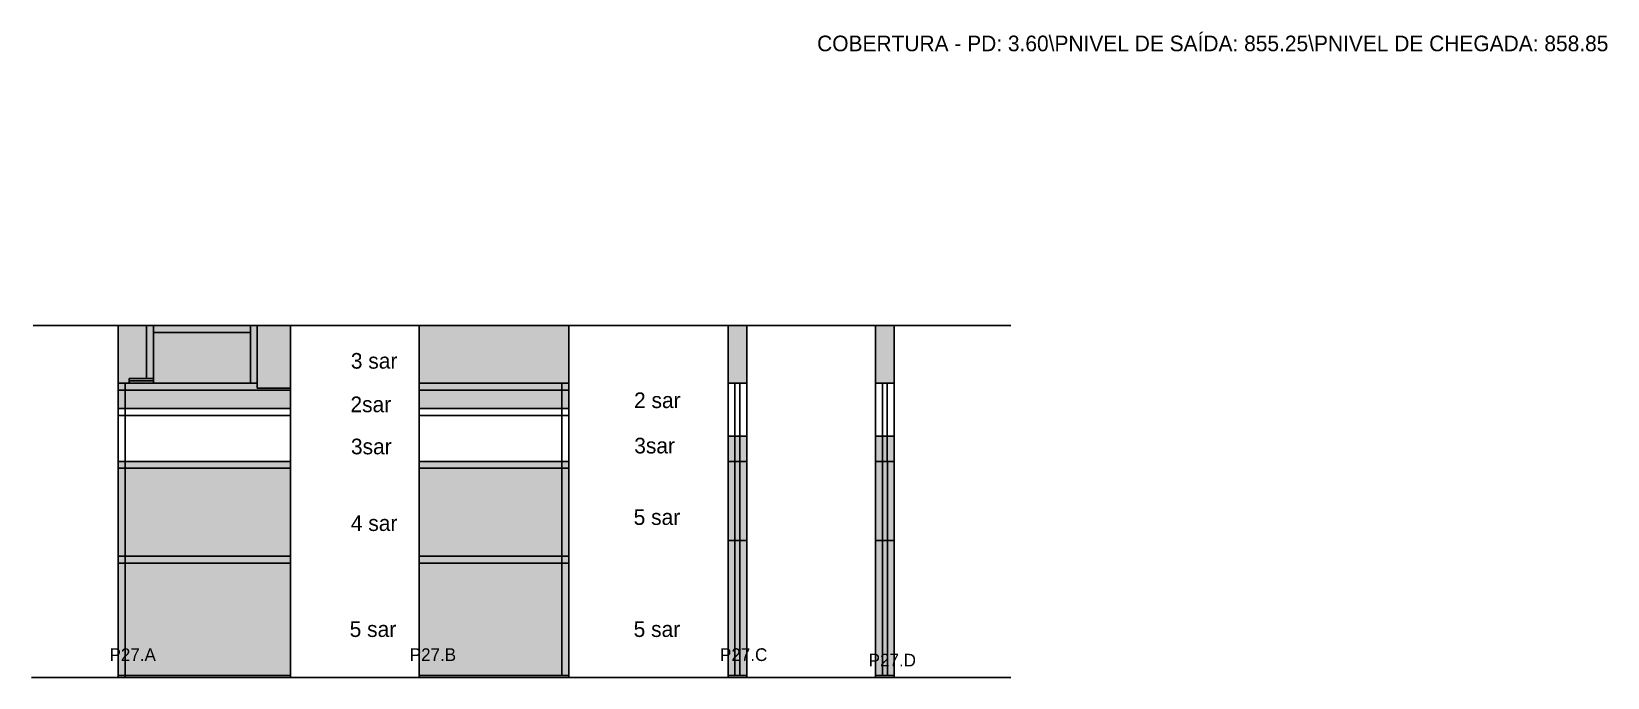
# Model space of a CAD drawing. Header units: metres. Extents: x 7961 to 9571, y 8948 to 9609.
import ezdxf

# ---------------------------------------------------------------- set-up
doc = ezdxf.new("R2010")
doc.units = ezdxf.units.M
for name, color, linetype in [('COTA', 7, 'Continuous'), ('Hachura', 7, 'Continuous'), ('NOMENCLATURA', 7, 'Continuous'), ('Nível', 7, 'Continuous'), ('Painéis', 7, 'Continuous'), ('SARR_2.2x7', 7, 'Continuous'), ('SARR_EDITAR', 7, 'Continuous'), ('Texto Seção', 7, 'Continuous')]:
    doc.layers.add(name, color=color, linetype=linetype)

msp = doc.modelspace()

# ---------------------------------------------------------------- hatches: boundary and pattern name
at = {"layer": 'COTA'}
h = msp.add_hatch(color=7, dxfattribs=at)
h.dxf.hatch_style = 1
h.paths.add_polyline_path([(8049.6, 9249.1), (8060.6, 9249.1), (8060.6, 9249.1), (8060.6, 9254.1), (8060.6, 9254.1), (8078.6, 9254.1), (8078.6, 9254.1), (8078.6, 9308.1), (8078.6, 9308.1), (8049.6, 9308.1), (8049.6, 9308.1), (8049.6, 9249.1), (8049.6, 9249.1)])
h = msp.add_hatch(color=7, dxfattribs=at)
h.dxf.hatch_style = 1
h.paths.add_polyline_path([(8225.6, 9244.1), (8225.6, 9308.1), (8225.6, 9308.1), (8191.6, 9308.1), (8191.6, 9308.1), (8191.6, 9244.1), (8191.6, 9244.1), (8225.6, 9244.1)])
h = msp.add_hatch(color=7, dxfattribs=at)
h.dxf.hatch_style = 1
h.paths.add_polyline_path([(8510, 9249.1), (8510, 9308.1), (8510, 9308.1), (8357, 9308.1), (8357, 9308.1), (8357, 9249.1), (8357, 9249.1), (8510, 9249.1), (8510, 9249.1)])
h = msp.add_hatch(color=7, dxfattribs=at)
h.dxf.hatch_style = 1
h.paths.add_polyline_path([(8691.8, 9308.1), (8672.8, 9308.1), (8672.8, 9308.1), (8672.8, 9249.1), (8672.8, 9249.1), (8691.8, 9249.1), (8691.8, 9249.1), (8691.8, 9308.1)])
h = msp.add_hatch(color=7, dxfattribs=at)
h.dxf.hatch_style = 1
h.paths.add_polyline_path([(8842.6, 9308.1), (8823.6, 9308.1), (8823.6, 9308.1), (8823.6, 9249.1), (8823.6, 9249.1), (8842.6, 9249.1), (8842.6, 9249.1), (8842.6, 9308.1)])
at = {"layer": 'Hachura'}
h = msp.add_hatch(color=7, dxfattribs=at)
h.dxf.hatch_style = 1
h.paths.add_polyline_path([(8078.6, 9308.1), (8078.6, 9254.1), (8078.6, 9254.1), (8060.6, 9254.1), (8060.6, 9254.1), (8060.6, 9249.1), (8060.6, 9249.1), (8191.6, 9249.1), (8191.6, 9249.1), (8191.6, 9308.1), (8191.6, 9308.1), (8078.6, 9308.1)])
h = msp.add_hatch(color=7, dxfattribs=at)
h.dxf.hatch_style = 1
h.paths.add_polyline_path([(8049.6, 9223.1), (8225.6, 9223.1), (8225.6, 9223.1), (8225.6, 9249.1), (8225.6, 9249.1), (8049.6, 9249.1), (8049.6, 9249.1), (8049.6, 9223.1)])
h.paths.add_polyline_path([(8225.6, 9169.1), (8049.6, 9169.1), (8049.6, 9169.1), (8049.6, 8950.1), (8049.6, 8950.1), (8225.6, 8950.1), (8225.6, 8950.1), (8225.6, 9169.1)])
h = msp.add_hatch(color=7, dxfattribs=at)
h.dxf.hatch_style = 1
h.paths.add_polyline_path([(8357, 9223.1), (8510, 9223.1), (8510, 9223.1), (8510, 9249.1), (8510, 9249.1), (8357, 9249.1), (8357, 9249.1), (8357, 9223.1)])
h.paths.add_polyline_path([(8510, 9169.1), (8357, 9169.1), (8357, 9169.1), (8357, 8950.1), (8357, 8950.1), (8510, 8950.1), (8510, 8950.1), (8510, 9169.1)])
h = msp.add_hatch(color=7, dxfattribs=at)
h.dxf.hatch_style = 1
h.paths.add_polyline_path([(8691.8, 9195.1), (8672.8, 9195.1), (8672.8, 9195.1), (8672.8, 8950.1), (8672.8, 8950.1), (8691.8, 8950.1), (8691.8, 8950.1), (8691.8, 9195.1)])
h = msp.add_hatch(color=7, dxfattribs=at)
h.dxf.hatch_style = 1
h.paths.add_polyline_path([(8842.6, 9195.1), (8823.6, 9195.1), (8823.6, 9195.1), (8823.6, 8950.1), (8823.6, 8950.1), (8842.6, 8950.1), (8842.6, 8950.1), (8842.6, 9195.1)])

# ---------------------------------------------------------------- linework, layer by layer
at = {"layer": 'COTA', "color": 7, "lineweight": 25}
for p, q in [((8078.6, 9308.1), (8049.6, 9308.1)), ((8049.6, 9249.1), (8049.6, 9308.1)), ((8225.6, 9308.1), (8191.6, 9308.1)), ((8225.6, 9244.1), (8225.6, 9308.1)), ((8510, 9308.1), (8357, 9308.1)), ((8357, 9249.1), (8357, 9308.1)), ((8510, 9249.1), (8510, 9308.1))]:
    msp.add_line(p, q, dxfattribs=at)
for points in [[(8691.8, 9249.1), (8691.8, 9308.1), (8672.8, 9308.1), (8672.8, 9249.1)], [(8842.6, 9249.1), (8842.6, 9308.1), (8823.6, 9308.1), (8823.6, 9249.1)]]:
    msp.add_lwpolyline(points, dxfattribs=at)
at = {"layer": 'Nível', "color": 7, "lineweight": 25}
for p, q in [((7962.5, 9308.1), (8961.7, 9308.1)), ((7961, 8948.1), (8961.7, 8948.1))]:
    msp.add_line(p, q, dxfattribs=at)
at = {"layer": 'Painéis', "color": 7, "lineweight": 25}
for p, q in [((8078.6, 9254.1), (8078.6, 9308.1)), ((8191.6, 9308.1), (8078.6, 9308.1)), ((8191.6, 9308.1), (8191.6, 9244.1)), ((8191.6, 9249.1), (8049.6, 9249.1)), ((8049.6, 9223.1), (8049.6, 9249.1)), ((8060.6, 9254.1), (8078.6, 9254.1)), ((8060.6, 9249.1), (8060.6, 9254.1)), ((8510, 9249.1), (8357, 9249.1)), ((8357, 9223.1), (8357, 9249.1)), ((8510, 9223.1), (8510, 9249.1)), ((8672.8, 9195.1), (8672.8, 9249.1)), ((8672.8, 9249.1), (8691.8, 9249.1)), ((8691.8, 9249.1), (8691.8, 9195.1)), ((8823.6, 9195.1), (8823.6, 9249.1)), ((8823.6, 9249.1), (8842.6, 9249.1)), ((8842.6, 9249.1), (8842.6, 9195.1)), ((8191.6, 9244.1), (8225.6, 9244.1)), ((8225.6, 9223.1), (8225.6, 9244.1)), ((8049.6, 9169.1), (8049.6, 9223.1)), ((8049.6, 9223.1), (8225.6, 9223.1)), ((8225.6, 9223.1), (8225.6, 9169.1)), ((8357, 9169.1), (8357, 9223.1)), ((8357, 9223.1), (8510, 9223.1)), ((8510, 9223.1), (8510, 9169.1)), ((8672.8, 9195.1), (8691.8, 9195.1)), ((8672.8, 9169.1), (8672.8, 9195.1)), ((8691.8, 9169.1), (8691.8, 9195.1)), ((8823.6, 9195.1), (8842.6, 9195.1)), ((8823.6, 9169.1), (8823.6, 9195.1)), ((8842.6, 9169.1), (8842.6, 9195.1)), ((8049.6, 9169.1), (8049.6, 9072.1)), ((8225.6, 9169.1), (8049.6, 9169.1)), ((8225.6, 9072.1), (8225.6, 9169.1)), ((8357, 9169.1), (8357, 9072.1)), ((8510, 9169.1), (8357, 9169.1)), ((8510, 9072.1), (8510, 9169.1)), ((8672.8, 9088.1), (8672.8, 9169.1)), ((8672.8, 9169.1), (8691.8, 9169.1)), ((8691.8, 9088.1), (8691.8, 9169.1)), ((8823.6, 9088.1), (8823.6, 9169.1)), ((8823.6, 9169.1), (8842.6, 9169.1)), ((8842.6, 9088.1), (8842.6, 9169.1)), ((8672.8, 9088.1), (8672.8, 8950.1)), ((8691.8, 9088.1), (8672.8, 9088.1)), ((8691.8, 8950.1), (8691.8, 9088.1)), ((8823.6, 9088.1), (8823.6, 8950.1)), ((8842.6, 9088.1), (8823.6, 9088.1)), ((8842.6, 8950.1), (8842.6, 9088.1)), ((8049.6, 9072.1), (8049.6, 8948.1)), ((8049.6, 9072.1), (8225.6, 9072.1)), ((8225.6, 9072.1), (8049.6, 9072.1)), ((8225.6, 8948.1), (8225.6, 9072.1)), ((8357, 9072.1), (8357, 8948.1)), ((8357, 9072.1), (8510, 9072.1)), ((8510, 9072.1), (8357, 9072.1)), ((8510, 8948.1), (8510, 9072.1)), ((8049.6, 8950.1), (8225.6, 8950.1)), ((8357, 8950.1), (8510, 8950.1)), ((8672.8, 8950.1), (8691.8, 8950.1)), ((8823.6, 8950.1), (8842.6, 8950.1))]:
    msp.add_line(p, q, dxfattribs=at)
for points in [[(8225.6, 8950.1), (8049.6, 8950.1), (8049.6, 8948.1), (8225.6, 8948.1)], [(8510, 8950.1), (8357, 8950.1), (8357, 8948.1), (8510, 8948.1)], [(8672.8, 8950.1), (8691.8, 8950.1), (8691.8, 8948.1), (8672.8, 8948.1)], [(8823.6, 8950.1), (8842.6, 8950.1), (8842.6, 8948.1), (8823.6, 8948.1)]]:
    msp.add_lwpolyline(points, close=True, dxfattribs=at)
at = {"layer": 'SARR_2.2x7', "color": 7, "lineweight": 25}
for p, q in [((8085.6, 9254.1), (8085.6, 9308.1)), ((8085.6, 9301.1), (8184.6, 9301.1)), ((8184.6, 9308.1), (8184.6, 9249.1)), ((8056.6, 9223.1), (8056.6, 9249.1)), ((8078.6, 9254.1), (8085.6, 9254.1)), ((8503, 9223.1), (8503, 9249.1)), ((8679.8, 9195.1), (8679.8, 9249.1)), ((8684.7, 9195.1), (8684.7, 9249.1)), ((8830.6, 9195.1), (8830.6, 9249.1)), ((8835.5, 9195.1), (8835.5, 9249.1)), ((8225.6, 9242.1), (8049.6, 9242.1)), ((8510, 9242.1), (8357, 9242.1)), ((8225.6, 9216.1), (8049.6, 9216.1)), ((8056.6, 9169.1), (8056.6, 9223.1)), ((8510, 9216.1), (8357, 9216.1)), ((8503, 9223.1), (8503, 9169.1)), ((8679.8, 9169.1), (8679.8, 9195.1)), ((8684.7, 9169.1), (8684.7, 9195.1)), ((8830.6, 9169.1), (8830.6, 9195.1)), ((8835.5, 9169.1), (8835.5, 9195.1)), ((8056.6, 9072.1), (8056.6, 9169.1)), ((8503, 9072.1), (8503, 9169.1)), ((8679.8, 9088.1), (8679.8, 9169.1)), ((8684.8, 9088.1), (8684.8, 9169.1)), ((8830.6, 9088.1), (8830.6, 9169.1)), ((8835.6, 9088.1), (8835.6, 9169.1)), ((8225.6, 9162.1), (8049.6, 9162.1)), ((8510, 9162.1), (8357, 9162.1)), ((8679.8, 9088.1), (8679.8, 8950.1)), ((8684.8, 9088.1), (8684.8, 8950.1)), ((8830.6, 9088.1), (8830.6, 8950.1)), ((8835.6, 9088.1), (8835.6, 8950.1)), ((8056.6, 9072.1), (8056.6, 8948.1)), ((8503, 8950.1), (8503, 9072.1)), ((8225.6, 9065.1), (8049.6, 9065.1)), ((8510, 9065.1), (8357, 9065.1)), ((8056.6, 8950.1), (8056.6, 8950.1)), ((8218.6, 8950.1), (8218.6, 8950.1)), ((8364, 8950.1), (8364, 8950.1)), ((8503, 8950.1), (8503, 8950.1))]:
    msp.add_line(p, q, dxfattribs=at)
at = {"layer": 'SARR_EDITAR', "color": 7, "lineweight": 25}
for p, q in [((8060.6, 9251.6), (8085.6, 9251.6)), ((8085.6, 9254.1), (8085.6, 9249.1))]:
    msp.add_line(p, q, dxfattribs=at)

# ---------------------------------------------------------------- texts
at = {"layer": 'NOMENCLATURA', "color": 7, "lineweight": 25}
for s, p in [('COBERTURA - PD: 3.60\\PNIVEL DE SAÍDA: 855.25\\PNIVEL DE CHEGADA: 858.85', (8763.8, 9588.6)), ('3 sar', (8287.3, 9264)), ('2sar', (8286.9, 9219.5)), ('2 sar', (8576.7, 9223.7)), ('3sar', (8287.4, 9176.4)), ('3sar', (8576.9, 9177.3)), ('5 sar', (8576.3, 9104.2)), ('4 sar', (8287.3, 9098)), ('5 sar', (8286.1, 8989.6)), ('5 sar', (8576.3, 8989.6))]:
    msp.add_text(s, height=16, dxfattribs=at).set_placement(p)
at = {"layer": 'Texto Seção', "color": 7, "lineweight": 25}
for s, p in [('P27.A', (8040.7, 8965)), ('P27.B', (8347.5, 8965)), ('P27.C', (8664.6, 8965)), ('P27.D', (8816.5, 8959.4))]:
    msp.add_text(s, height=13, dxfattribs=at).set_placement(p)

doc.saveas('drawing.dxf')
